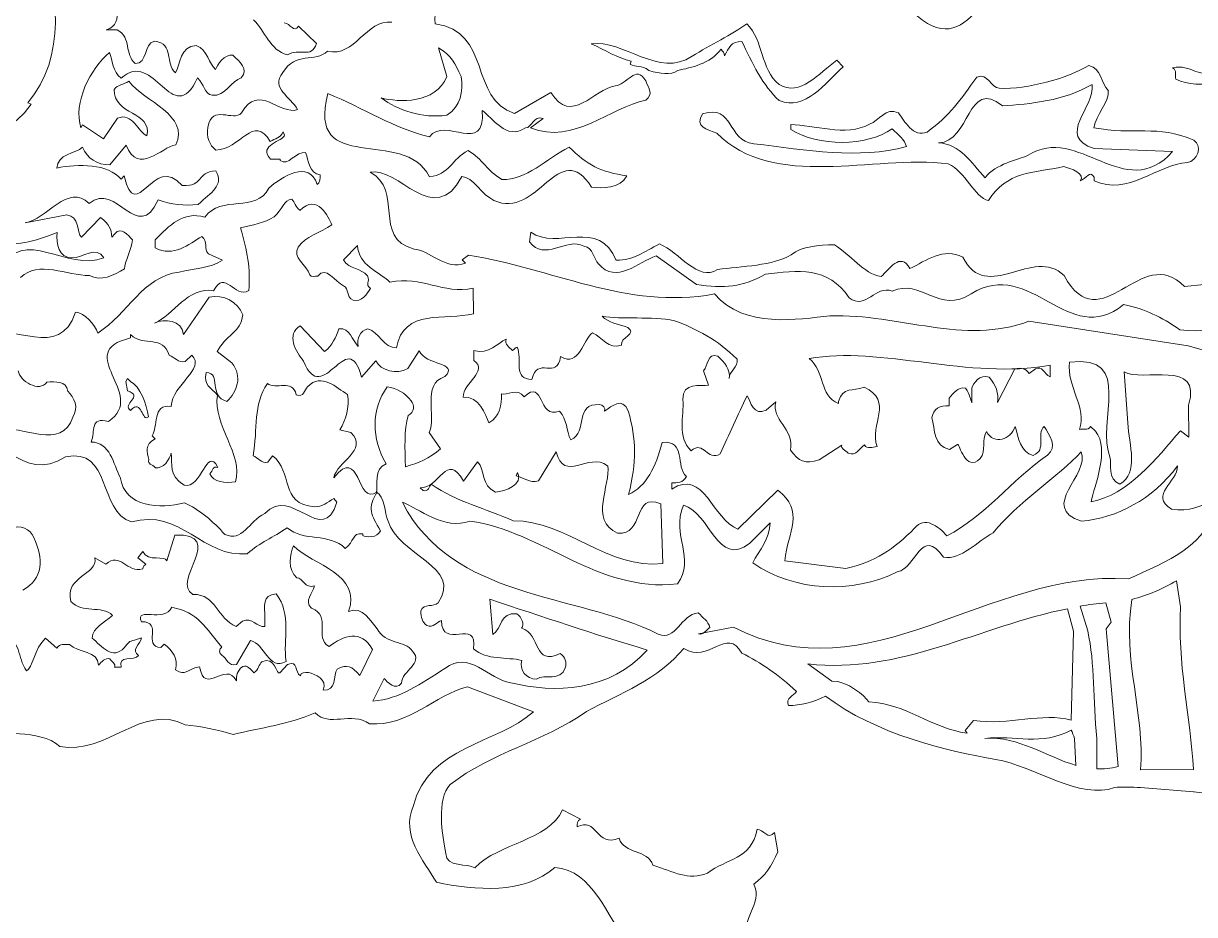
# Paper-space layout 'HHE_200_PG2' of a CAD drawing. Extents: x 0.2 to 8.2, y 0.2 to 10.8.
# Drawn here: x 5.625 to 5.6959, y 10.3853 to 10.4394 of the extents above; entities that cross this region are included whole.
import ezdxf

# ---------------------------------------------------------------- set-up
doc = ezdxf.new("R2010")
doc.units = 0
doc.header["$MEASUREMENT"] = 0
doc.layers.get('0').update_dxf_attribs({"lineweight": 30})
doc.layers.add('FORM_HHE-200', color=7, linetype='Continuous', lineweight=30)

# ---------------------------------------------------------------- blocks, each defined once
blk = doc.blocks.new('seal')
at = {"linetype": 'Continuous', "lineweight": 5}
for p, q in [((-0.30344, -0.24544), (-0.30962, -0.23932)), ((-0.37261, -0.24035), (-0.37646, -0.24035)), ((-0.25824, -0.25717), (-0.261, -0.24712)), ((-0.19454, -0.25321), (-0.19411, -0.25212)), ((-0.12271, -0.25212), (-0.12049, -0.25446)), ((-0.22206, -0.26286), (-0.23481, -0.27008)), ((-0.4038, -0.26547), (-0.40266, -0.26605)), ((-0.37266, -0.27105), (-0.3776, -0.27821)), ((-0.22482, -0.27186), (-0.22927, -0.27512)), ((-0.38487, -0.27328), (-0.38541, -0.27436)), ((-0.3776, -0.27821), (-0.38487, -0.27328)), ((-0.31515, -0.2761), (-0.31467, -0.27718)), ((-0.13878, -0.2761), (-0.13878, -0.27447)), ((-0.37543, -0.28722), (-0.36979, -0.28044)), ((-0.03347, -0.28332), (-0.00618, -0.28451)), ((-0.31966, -0.28554), (-0.31629, -0.28554)), ((-0.31629, -0.28554), (-0.31629, -0.28603)), ((-0.37044, -0.29107), (-0.37152, -0.29226)), ((-0.03347, -0.29454), (-0.03347, -0.29329)), ((-0.39046, -0.30453), (-0.40494, -0.30724)), ((-0.37874, -0.30555), (-0.38547, -0.31235)), ((-0.3738, -0.31115), (-0.37489, -0.31235)), ((-0.22975, -0.31467), (-0.22927, -0.31136)), ((-0.3598, -0.31337), (-0.3598, -0.31619)), ((-0.29448, -0.3207), (-0.28949, -0.3157)), ((-0.34136, -0.31831), (-0.33642, -0.32053)), ((-0.25097, -0.31928), (-0.2532, -0.32091)), ((-0.2532, -0.32091), (-0.25211, -0.322)), ((-0.17188, -0.32981), (-0.18581, -0.31977)), ((-0.3412, -0.33339), (-0.35015, -0.34625)), ((-0.2494, -0.33068), (-0.2494, -0.33968)), ((-0.30116, -0.35243), (-0.30957, -0.34354)), ((-0.00114, -0.35205), (-0.05642, -0.34321)), ((-0.36854, -0.34739), (-0.36854, -0.34625)), ((-0.3496, -0.35569), (-0.34733, -0.35346)), ((-0.33344, -0.35618), (-0.33848, -0.35232)), ((-0.27224, -0.35851), (-0.26828, -0.35243)), ((-0.24929, -0.3558), (-0.24929, -0.35243)), ((-0.28835, -0.36139), (-0.28336, -0.3558)), ((-0.37033, -0.36258), (-0.36973, -0.36149)), ((-0.36973, -0.36149), (-0.36865, -0.36258)), ((-0.16959, -0.35987), (-0.16785, -0.3648)), ((-0.06135, -0.35976), (-0.06754, -0.37142)), ((-0.0542, -0.35976), (-0.05642, -0.36139)), ((-0.04915, -0.35851), (-0.04915, -0.36258)), ((-0.02229, -0.37869), (-0.02343, -0.3609)), ((-0.36973, -0.36583), (-0.37033, -0.36258)), ((-0.08425, -0.36974), (-0.08425, -0.37251)), ((-0.07639, -0.36632), (-0.07639, -0.37142)), ((-0.14784, -0.37365), (-0.14447, -0.37077)), ((-0.12277, -0.37077), (-0.12277, -0.37142)), ((-0.00109, -0.37262), (-0.00109, -0.38379)), ((-0.36127, -0.38141), (-0.36018, -0.38249)), ((-0.29215, -0.3807), (-0.296, -0.37967)), ((-0.26497, -0.38081), (-0.26106, -0.3865)), ((-0.03347, -0.38151), (-0.03516, -0.37989)), ((-0.00109, -0.38379), (-0.00396, -0.38151)), ((-0.1295, -0.39095), (-0.12163, -0.38591)), ((-0.08425, -0.38759), (-0.08143, -0.38591)), ((-0.32112, -0.39085), (-0.31944, -0.38862)), ((-0.22704, -0.39774), (-0.22092, -0.3877)), ((-0.2532, -0.39774), (-0.24821, -0.39106)), ((-0.23432, -0.39486), (-0.23481, -0.39605)), ((-0.26714, -0.40099), (-0.26822, -0.39996)), ((-0.18077, -0.40088), (-0.18077, -0.39877)), ((-0.14393, -0.40148), (-0.15788, -0.41493)), ((-0.29823, -0.40359), (-0.29714, -0.40479)), ((-0.18461, -0.40604), (-0.18407, -0.42671)), ((-0.15392, -0.41998), (-0.1467, -0.41282)), ((-0.35357, -0.41596), (-0.35633, -0.42497)), ((-0.28824, -0.41586), (-0.28824, -0.41645)), ((-0.36469, -0.42166), (-0.36637, -0.42378)), ((-0.37755, -0.426), (-0.38134, -0.42378)), ((-0.36637, -0.42378), (-0.3636, -0.426)), ((-0.12049, -0.42882), (-0.14166, -0.426)), ((-0.00564, -0.43365), (-0.00422, -0.44266)), ((-0.24327, -0.45112), (-0.24424, -0.43886)), ((-0.04145, -0.45096), (-0.0435, -0.44315)), ((-0.03656, -0.4509), (-0.03911, -0.44228)), ((-0.03016, -0.44119), (-0.02842, -0.44797)), ((-0.33018, -0.44602), (-0.33235, -0.44786)), ((-0.32237, -0.44499), (-0.32237, -0.44786)), ((-0.39474, -0.45503), (-0.39865, -0.45161)), ((-0.15956, -0.449), (-0.17182, -0.45123)), ((-0.04242, -0.48188), (-0.04145, -0.45096)), ((-0.02842, -0.44797), (-0.03016, -0.4502)), ((-0.03016, -0.4502), (-0.0262, -0.4981)), ((-0.35742, -0.45383), (-0.35856, -0.45503)), ((-0.33235, -0.4611), (-0.32741, -0.4528)), ((-0.2851, -0.45606), (-0.28954, -0.46506)), ((-0.37245, -0.46175), (-0.37472, -0.46175)), ((-0.31456, -0.4611), (-0.31732, -0.46398)), ((-0.13389, -0.46186), (-0.12549, -0.46788)), ((-0.28504, -0.47402), (-0.28109, -0.4662)), ((-0.22927, -0.47803), (-0.25217, -0.46919)), ((-0.07927, -0.48525), (-0.07639, -0.48188)), ((-0.07861, -0.48622), (-0.07927, -0.48525)), ((-0.04139, -0.48828), (-0.0409, -0.49762)), ((-0.03363, -0.49886), (-0.03363, -0.48828)), ((0, -0.49924), (-0.01845, -0.49924)), ((-0.0001, -0.507), (-0.01854, -0.50537)), ((-0.21929, -0.5121), (-0.2131, -0.51541)), ((-0.14572, -0.52035), (-0.14459, -0.52708))]:
    blk.add_line(p, q, dxfattribs=at)
for points in [[(-0.3999, -0.20926), (-0.39263, -0.22586), (-0.3904, -0.24989), (-0.4038, -0.26547)], [(-0.26215, -0.23883), (-0.26384, -0.23058), (-0.25103, -0.21712), (-0.26438, -0.2105)], [(-0.05403, -0.21582), (-0.07025, -0.22082), (-0.07634, -0.25532), (-0.09646, -0.2353)], [(-0.37646, -0.24035), (-0.36865, -0.23812), (-0.37695, -0.22808), (-0.36642, -0.2303)], [(-0.32525, -0.23704), (-0.32134, -0.24094), (-0.31966, -0.24767), (-0.31353, -0.24935)], [(-0.30962, -0.23932), (-0.3113, -0.24208), (-0.31239, -0.23824), (-0.31461, -0.23824)], [(-0.27722, -0.23812), (-0.28618, -0.23704), (-0.29009, -0.25039), (-0.29958, -0.24815)], [(-0.23481, -0.27008), (-0.25043, -0.26514), (-0.24261, -0.24121), (-0.26215, -0.23883)], [(-0.17291, -0.25049), (-0.16671, -0.24664), (-0.15896, -0.24322), (-0.15392, -0.23932)], [(-0.15392, -0.23932), (-0.14784, -0.24544), (-0.14946, -0.25483), (-0.14274, -0.26053)], [(-0.36642, -0.25207), (-0.37033, -0.24875), (-0.36756, -0.24305), (-0.37261, -0.24035)], [(-0.38541, -0.27436), (-0.38818, -0.26547), (-0.38205, -0.2538), (-0.37538, -0.24815)], [(-0.37538, -0.24815), (-0.37429, -0.25087), (-0.37429, -0.25483), (-0.37141, -0.25717)], [(-0.37141, -0.25717), (-0.3598, -0.24653), (-0.35362, -0.2755), (-0.34478, -0.25717)], [(-0.35975, -0.24431), (-0.36366, -0.24528), (-0.36197, -0.25207), (-0.36642, -0.25207)], [(-0.35248, -0.25532), (-0.35639, -0.25207), (-0.35248, -0.24528), (-0.35975, -0.24431)], [(-0.34521, -0.24593), (-0.3508, -0.24593), (-0.3508, -0.25261), (-0.35248, -0.25532)], [(-0.33854, -0.25429), (-0.34076, -0.25261), (-0.3413, -0.24712), (-0.34521, -0.24593)], [(-0.29958, -0.24815), (-0.30403, -0.25212), (-0.31071, -0.24815), (-0.31515, -0.25543)], [(-0.31353, -0.24935), (-0.30962, -0.24664), (-0.30512, -0.25099), (-0.30344, -0.24544)], [(-0.261, -0.24712), (-0.2565, -0.24989), (-0.25542, -0.25261), (-0.2532, -0.25717)], [(-0.20806, -0.24604), (-0.19688, -0.24442), (-0.18461, -0.2583), (-0.17291, -0.25049)], [(-0.19411, -0.25212), (-0.19906, -0.25099), (-0.20302, -0.24826), (-0.20806, -0.24604)], [(-0.16286, -0.24815), (-0.16671, -0.25321), (-0.17345, -0.25446), (-0.17789, -0.25543)], [(-0.16172, -0.25039), (-0.16172, -0.24935), (-0.16232, -0.24886), (-0.16286, -0.24815)], [(-0.15565, -0.24544), (-0.15956, -0.24544), (-0.1601, -0.24767), (-0.16172, -0.25039)], [(-0.14274, -0.26605), (-0.14838, -0.26112), (-0.15222, -0.25261), (-0.15565, -0.24544)], [(-0.33251, -0.24935), (-0.33528, -0.24875), (-0.338, -0.25261), (-0.33854, -0.25429)], [(-0.32964, -0.25717), (-0.32687, -0.25429), (-0.33024, -0.25158), (-0.33251, -0.24935)], [(-0.14274, -0.26053), (-0.13552, -0.26487), (-0.12885, -0.25668), (-0.12271, -0.25212)], [(-0.31515, -0.25543), (-0.31966, -0.26101), (-0.31239, -0.26383), (-0.31016, -0.26835)], [(-0.18913, -0.25901), (-0.19243, -0.25287), (-0.19585, -0.26064), (-0.19975, -0.26064)], [(-0.18799, -0.25543), (-0.19075, -0.25321), (-0.19238, -0.25446), (-0.19454, -0.25321)], [(-0.17789, -0.25543), (-0.18065, -0.25717), (-0.18403, -0.25657), (-0.18799, -0.25543)], [(-0.12049, -0.25446), (-0.12663, -0.25993), (-0.13389, -0.26997), (-0.14274, -0.26605)], [(-0.06629, -0.26221), (-0.05631, -0.26264), (-0.04285, -0.2589), (-0.0351, -0.25446)], [(-0.0351, -0.25446), (-0.03065, -0.25543), (-0.0312, -0.26053), (-0.02836, -0.26324)], [(-0.00607, -0.25543), (0.0006, -0.2538), (0.00289, -0.25993), (0.00907, -0.25608)], [(-0.00493, -0.25939), (-0.00542, -0.2583), (-0.00439, -0.25608), (-0.00607, -0.25543)], [(0.02404, -0.25446), (0.01622, -0.26053), (0.00343, -0.26324), (-0.00493, -0.25939)], [(-0.3687, -0.25819), (-0.37044, -0.25939), (-0.37266, -0.25939), (-0.37375, -0.26101)], [(-0.35253, -0.28044), (-0.34754, -0.26997), (-0.36317, -0.26547), (-0.3687, -0.25819)], [(-0.34478, -0.25717), (-0.3425, -0.25939), (-0.3425, -0.26264), (-0.33973, -0.26324)], [(-0.33973, -0.26324), (-0.33528, -0.26374), (-0.33306, -0.25819), (-0.32964, -0.25717)], [(-0.31016, -0.26835), (-0.31629, -0.27057), (-0.32356, -0.25879), (-0.32964, -0.26943)], [(-0.28109, -0.26443), (-0.27495, -0.26605), (-0.26215, -0.26671), (-0.25824, -0.25717)], [(-0.2532, -0.25717), (-0.25265, -0.26264), (-0.2532, -0.26715), (-0.25824, -0.27057)], [(-0.18913, -0.26574), (-0.18635, -0.26351), (-0.18804, -0.26172), (-0.18913, -0.25901)], [(-0.09142, -0.27729), (-0.0836, -0.27165), (-0.0797, -0.26605), (-0.0741, -0.2583)], [(-0.08756, -0.28104), (-0.07639, -0.28104), (-0.07753, -0.2583), (-0.06527, -0.26835)], [(-0.0741, -0.2583), (-0.07025, -0.25668), (-0.06911, -0.26221), (-0.06629, -0.26221)], [(-0.37375, -0.26101), (-0.37424, -0.26997), (-0.3604, -0.26878), (-0.36257, -0.27718)], [(-0.26438, -0.29194), (-0.27332, -0.2741), (-0.30729, -0.29194), (-0.29953, -0.26286)], [(-0.29953, -0.26286), (-0.28721, -0.26796), (-0.27663, -0.27512), (-0.26438, -0.278)], [(-0.25824, -0.27057), (-0.26714, -0.27165), (-0.27495, -0.26894), (-0.28109, -0.26443)], [(-0.19975, -0.26064), (-0.20703, -0.26172), (-0.21528, -0.27458), (-0.22206, -0.26286)], [(-0.06527, -0.26835), (-0.05582, -0.26769), (-0.0435, -0.26671), (-0.03402, -0.26101)], [(-0.03402, -0.26112), (-0.03293, -0.26894), (-0.04688, -0.27892), (-0.03347, -0.28332)], [(-0.02842, -0.26324), (-0.02788, -0.26715), (-0.03293, -0.27165), (-0.03347, -0.2761)], [(-0.40266, -0.26605), (-0.41498, -0.28332), (-0.43391, -0.27436), (-0.45068, -0.2761)], [(-0.32964, -0.26943), (-0.33251, -0.27268), (-0.33973, -0.26605), (-0.34136, -0.27436)], [(-0.22927, -0.27512), (-0.21424, -0.28131), (-0.20139, -0.26796), (-0.18913, -0.26574)], [(-0.16943, -0.27057), (-0.15836, -0.26715), (-0.16113, -0.27994), (-0.15163, -0.28104)], [(-0.11143, -0.27447), (-0.10813, -0.27339), (-0.10585, -0.26835), (-0.10139, -0.27057)], [(-0.36257, -0.27718), (-0.36539, -0.27599), (-0.36762, -0.26878), (-0.37266, -0.27105)], [(-0.33859, -0.28228), (-0.33024, -0.28228), (-0.32525, -0.26943), (-0.31966, -0.2794)], [(-0.26438, -0.278), (-0.25884, -0.27068), (-0.24489, -0.28515), (-0.24597, -0.26904)], [(-0.24597, -0.26904), (-0.24261, -0.27126), (-0.23763, -0.27968), (-0.231, -0.27512)], [(-0.231, -0.27512), (-0.22872, -0.27512), (-0.22813, -0.27068), (-0.22482, -0.27186)], [(-0.16449, -0.27729), (-0.16781, -0.2761), (-0.17231, -0.27501), (-0.16943, -0.27057)], [(-0.10139, -0.27057), (-0.09922, -0.27328), (-0.09646, -0.2794), (-0.09142, -0.27729)], [(-0.34136, -0.27436), (-0.34196, -0.27772), (-0.34082, -0.28044), (-0.33859, -0.28228)], [(-0.31966, -0.2794), (-0.31792, -0.27832), (-0.31629, -0.27832), (-0.31515, -0.2761)], [(-0.13878, -0.27447), (-0.1309, -0.27447), (-0.11979, -0.27892), (-0.11143, -0.27447)], [(-0.10361, -0.2761), (-0.11257, -0.28228), (-0.12928, -0.28228), (-0.13878, -0.2761)], [(-0.09868, -0.28228), (-0.09917, -0.27994), (-0.10139, -0.27832), (-0.10361, -0.2761)], [(-0.00618, -0.28451), (-0.02289, -0.30285), (-0.03906, -0.27447), (-0.05636, -0.28554)], [(-0.03347, -0.2761), (-0.02013, -0.27881), (-0.01117, -0.27501), (0.00115, -0.2806)], [(-0.36979, -0.28044), (-0.36539, -0.29107), (-0.35753, -0.28104), (-0.35253, -0.28044)], [(-0.31467, -0.27718), (-0.31515, -0.2794), (-0.32411, -0.28044), (-0.31966, -0.28554)], [(-0.24207, -0.30024), (-0.22704, -0.30751), (-0.21929, -0.278), (-0.20811, -0.29579)], [(-0.0842, -0.28836), (-0.11041, -0.28505), (-0.14491, -0.29736), (-0.16449, -0.27729)], [(0.00115, -0.2806), (0.00446, -0.28283), (0.00223, -0.28776), (-0.00109, -0.28836)], [(-0.39382, -0.28825), (-0.39382, -0.28332), (-0.38715, -0.28332), (-0.38492, -0.28104)], [(-0.38492, -0.28104), (-0.38324, -0.28494), (-0.37988, -0.28722), (-0.37543, -0.28722)], [(-0.35031, -0.29454), (-0.3604, -0.28267), (-0.36648, -0.30892), (-0.37044, -0.29107)], [(-0.31629, -0.28603), (-0.31353, -0.28825), (-0.31076, -0.28267), (-0.3074, -0.28332)], [(-0.3074, -0.28332), (-0.30631, -0.28603), (-0.30631, -0.29047), (-0.3024, -0.29107)], [(-0.25097, -0.28293), (-0.2565, -0.28575), (-0.2577, -0.29135), (-0.26438, -0.29194)], [(-0.23925, -0.29297), (-0.24424, -0.29026), (-0.24597, -0.28575), (-0.25097, -0.28293)], [(-0.21586, -0.2819), (-0.22368, -0.28575), (-0.231, -0.29357), (-0.23925, -0.29297)], [(-0.19585, -0.29194), (-0.20481, -0.29069), (-0.20979, -0.28799), (-0.21586, -0.2819)], [(-0.15163, -0.28104), (-0.13324, -0.28332), (-0.11539, -0.28674), (-0.09868, -0.28228)], [(-0.07139, -0.29329), (-0.07639, -0.28776), (-0.07981, -0.28168), (-0.08756, -0.28104)], [(-0.37152, -0.29226), (-0.37597, -0.28674), (-0.38661, -0.28674), (-0.39382, -0.28825)], [(-0.30344, -0.29439), (-0.3062, -0.28554), (-0.31575, -0.29167), (-0.32025, -0.29557)], [(-0.28504, -0.29026), (-0.27554, -0.28799), (-0.2627, -0.31028), (-0.2532, -0.29194)], [(-0.07025, -0.30122), (-0.07524, -0.30003), (-0.07802, -0.29107), (-0.0842, -0.28836)], [(-0.05636, -0.28554), (-0.06021, -0.28722), (-0.06754, -0.28836), (-0.07139, -0.29329)], [(-0.00109, -0.28836), (-0.01166, -0.28896), (-0.0217, -0.30003), (-0.03347, -0.29454)], [(-0.3827, -0.30062), (-0.37321, -0.29269), (-0.36594, -0.31511), (-0.35872, -0.29949)], [(-0.33859, -0.28944), (-0.34586, -0.28999), (-0.3425, -0.29493), (-0.35031, -0.29454)], [(-0.34478, -0.30111), (-0.34027, -0.29676), (-0.33582, -0.29493), (-0.33859, -0.28944)], [(-0.3024, -0.29107), (-0.3024, -0.29215), (-0.3024, -0.29389), (-0.30344, -0.29439)], [(-0.26991, -0.31706), (-0.28445, -0.3131), (-0.27332, -0.29639), (-0.28504, -0.29026)], [(-0.2532, -0.29194), (-0.24935, -0.29194), (-0.24603, -0.29861), (-0.24207, -0.30024)], [(-0.20811, -0.29579), (-0.20481, -0.29639), (-0.19807, -0.29639), (-0.19585, -0.29194)], [(-0.04404, -0.28955), (-0.05457, -0.29167), (-0.06407, -0.29107), (-0.07025, -0.30122)], [(-0.03841, -0.29454), (-0.03618, -0.29226), (-0.04177, -0.28999), (-0.04404, -0.28955)], [(-0.03347, -0.29329), (-0.0351, -0.29058), (-0.03618, -0.29389), (-0.03841, -0.29454)], [(-0.40494, -0.30724), (-0.39773, -0.30615), (-0.38991, -0.29329), (-0.3827, -0.30062)], [(-0.32025, -0.29557), (-0.32465, -0.30442), (-0.33696, -0.29764), (-0.3425, -0.30555)], [(-0.35872, -0.29949), (-0.35422, -0.30111), (-0.34977, -0.30171), (-0.34478, -0.30111)], [(-0.31841, -0.30555), (-0.31564, -0.30333), (-0.31505, -0.29949), (-0.31228, -0.29949)], [(-0.31228, -0.29949), (-0.31119, -0.30051), (-0.31119, -0.30219), (-0.30951, -0.30333)], [(-0.30957, -0.30344), (-0.30338, -0.29736), (-0.29953, -0.30572), (-0.29839, -0.30843)], [(-0.38547, -0.31235), (-0.38715, -0.31065), (-0.38601, -0.30501), (-0.39046, -0.30453)], [(-0.3425, -0.30555), (-0.35031, -0.30333), (-0.35476, -0.30843), (-0.3598, -0.31337)], [(-0.37765, -0.3195), (-0.39046, -0.3246), (-0.40554, -0.30778), (-0.4139, -0.32341)], [(-0.37489, -0.31235), (-0.37489, -0.30951), (-0.37597, -0.30778), (-0.37874, -0.30555)], [(-0.36767, -0.31337), (-0.36935, -0.31175), (-0.37158, -0.30843), (-0.3738, -0.31115)], [(-0.33013, -0.30936), (-0.32622, -0.30828), (-0.32172, -0.30778), (-0.31841, -0.30555)], [(-0.29839, -0.30843), (-0.3023, -0.31125), (-0.30783, -0.31235), (-0.31011, -0.31619)], [(-0.22927, -0.31136), (-0.22038, -0.31793), (-0.20535, -0.30632), (-0.19975, -0.3214)], [(-0.4178, -0.31446), (-0.40771, -0.31505), (-0.40218, -0.31397), (-0.39382, -0.31065)], [(-0.39382, -0.31065), (-0.39436, -0.31446), (-0.39328, -0.3195), (-0.38878, -0.3195)], [(-0.3598, -0.31619), (-0.35367, -0.3195), (-0.34809, -0.31505), (-0.34358, -0.31224)], [(-0.34358, -0.31224), (-0.34136, -0.31397), (-0.34304, -0.31668), (-0.34136, -0.31831)], [(-0.32736, -0.33117), (-0.32676, -0.32341), (-0.32785, -0.31728), (-0.33013, -0.30936)], [(-0.21088, -0.3163), (-0.21696, -0.31299), (-0.22477, -0.32189), (-0.22975, -0.31467)], [(-0.38878, -0.3195), (-0.38492, -0.3195), (-0.38042, -0.31505), (-0.37765, -0.3195)], [(-0.37049, -0.32341), (-0.37049, -0.32113), (-0.36821, -0.31668), (-0.36767, -0.31337)], [(-0.31011, -0.31619), (-0.31233, -0.31966), (-0.30729, -0.32238), (-0.30615, -0.32574)], [(-0.28949, -0.3157), (-0.28949, -0.32238), (-0.28174, -0.32514), (-0.27836, -0.32845)], [(-0.25211, -0.322), (-0.25884, -0.32482), (-0.26492, -0.31706), (-0.26991, -0.31706)], [(-0.20589, -0.32249), (-0.20757, -0.3208), (-0.20757, -0.31695), (-0.21088, -0.3163)], [(-0.1997, -0.32129), (-0.19352, -0.32129), (-0.19015, -0.31842), (-0.18461, -0.3157)], [(-0.18461, -0.3157), (-0.17789, -0.31842), (-0.17122, -0.32905), (-0.16454, -0.32471)], [(-0.13893, -0.31966), (-0.13503, -0.31679), (-0.1295, -0.3163), (-0.12385, -0.3163)], [(-0.12385, -0.3163), (-0.11832, -0.31966), (-0.11382, -0.32634), (-0.10768, -0.32742)], [(-0.07931, -0.3208), (-0.0709, -0.33746), (-0.05474, -0.31679), (-0.04415, -0.32742)], [(-0.04415, -0.32742), (-0.03129, -0.35086), (-0.01736, -0.3157), (-0.00232, -0.33144)], [(-0.40663, -0.32623), (-0.40055, -0.32015), (-0.39051, -0.32563), (-0.3827, -0.32563)], [(-0.33642, -0.32053), (-0.34087, -0.32341), (-0.3464, -0.32341), (-0.3515, -0.3246)], [(-0.28613, -0.32623), (-0.28835, -0.32352), (-0.29226, -0.324), (-0.29448, -0.3207)], [(-0.16563, -0.33317), (-0.19634, -0.33871), (-0.22254, -0.32362), (-0.25097, -0.31928)], [(-0.18581, -0.31977), (-0.19189, -0.32189), (-0.19975, -0.32981), (-0.20589, -0.32249)], [(-0.16454, -0.32471), (-0.1562, -0.32352), (-0.14502, -0.32352), (-0.13893, -0.31966)], [(-0.10768, -0.32742), (-0.10492, -0.32514), (-0.10102, -0.31858), (-0.09766, -0.32471)], [(-0.09766, -0.32471), (-0.09211, -0.32189), (-0.08593, -0.31739), (-0.07931, -0.3208)], [(-0.02349, -0.33757), (-0.04302, -0.35308), (-0.05528, -0.3208), (-0.07643, -0.33355)], [(-0.3827, -0.32563), (-0.37879, -0.32786), (-0.37435, -0.32563), (-0.37049, -0.32341)], [(-0.3515, -0.3246), (-0.36431, -0.32612), (-0.36935, -0.33898), (-0.37993, -0.34565)], [(-0.33962, -0.33117), (-0.33572, -0.32341), (-0.33235, -0.33404), (-0.32736, -0.33117)], [(-0.30338, -0.32623), (-0.30061, -0.32238), (-0.2973, -0.32845), (-0.29448, -0.32965)], [(-0.11886, -0.33475), (-0.12609, -0.32352), (-0.13671, -0.32525), (-0.14789, -0.32634)], [(-0.36018, -0.34229), (-0.35357, -0.33958), (-0.34857, -0.32954), (-0.33962, -0.33117)], [(-0.30615, -0.32574), (-0.3056, -0.32683), (-0.30452, -0.32623), (-0.30338, -0.32623)], [(-0.2851, -0.33068), (-0.28721, -0.32905), (-0.2851, -0.32845), (-0.28613, -0.32623)], [(-0.27836, -0.32845), (-0.2672, -0.32623), (-0.25997, -0.33296), (-0.2494, -0.33068)], [(-0.14789, -0.32634), (-0.1557, -0.33084), (-0.16238, -0.33144), (-0.17188, -0.32981)], [(-0.07643, -0.33355), (-0.08761, -0.34082), (-0.09379, -0.32796), (-0.10384, -0.33252)], [(-0.00232, -0.33144), (0.00987, -0.32965), (0.02225, -0.33193), (0.03386, -0.32574)], [(-0.32953, -0.33958), (-0.33116, -0.33513), (-0.33615, -0.33225), (-0.3412, -0.33339)], [(-0.29448, -0.32965), (-0.29226, -0.33068), (-0.29389, -0.33355), (-0.29111, -0.33464)], [(-0.29111, -0.33464), (-0.28835, -0.33567), (-0.28618, -0.33236), (-0.2851, -0.33068)], [(-0.12554, -0.34099), (-0.13666, -0.34207), (-0.15516, -0.34543), (-0.16563, -0.33317)], [(-0.10384, -0.33252), (-0.10996, -0.33019), (-0.11274, -0.3392), (-0.11886, -0.33475)], [(0.03386, -0.33355), (0.02339, -0.34082), (0.01112, -0.34864), (-0.00402, -0.34641)], [(-0.2494, -0.33968), (-0.25889, -0.34191), (-0.27386, -0.33746), (-0.27614, -0.35135)], [(-0.00402, -0.34641), (-0.01063, -0.34191), (-0.01572, -0.3392), (-0.02349, -0.33757)], [(-0.38769, -0.33838), (-0.39322, -0.35525), (-0.40945, -0.3418), (-0.42003, -0.34565)], [(-0.37993, -0.34565), (-0.38096, -0.34283), (-0.38444, -0.33838), (-0.38769, -0.33838)], [(-0.35015, -0.34625), (-0.35069, -0.3412), (-0.35682, -0.34061), (-0.36018, -0.34229)], [(-0.33848, -0.35232), (-0.33572, -0.34674), (-0.33013, -0.34565), (-0.32953, -0.33958)], [(-0.2047, -0.34071), (-0.19802, -0.34191), (-0.18739, -0.34071), (-0.17957, -0.3424)], [(-0.19579, -0.34462), (-0.1991, -0.34354), (-0.20247, -0.34294), (-0.2047, -0.34071)], [(-0.05642, -0.34321), (-0.07931, -0.35156), (-0.10102, -0.34034), (-0.12554, -0.34099)], [(-0.30957, -0.34354), (-0.31456, -0.34641), (-0.31125, -0.35243), (-0.30848, -0.3558)], [(-0.30848, -0.3558), (-0.30175, -0.37262), (-0.29334, -0.34294), (-0.28835, -0.36139)], [(-0.29616, -0.34462), (-0.2973, -0.3475), (-0.29839, -0.35032), (-0.30116, -0.35243)], [(-0.28949, -0.35075), (-0.29166, -0.34864), (-0.29226, -0.34419), (-0.29616, -0.34462)], [(-0.28613, -0.34462), (-0.28889, -0.34527), (-0.29003, -0.34804), (-0.28949, -0.35075)], [(-0.27614, -0.35135), (-0.2806, -0.35135), (-0.28217, -0.34581), (-0.28613, -0.34462)], [(-0.19802, -0.35075), (-0.19856, -0.34804), (-0.19238, -0.3469), (-0.19579, -0.34462)], [(-0.17957, -0.3424), (-0.17188, -0.34527), (-0.1646, -0.34912), (-0.15793, -0.3558)], [(-0.37635, -0.37636), (-0.36241, -0.36692), (-0.38921, -0.35232), (-0.36854, -0.34739)], [(-0.36854, -0.34625), (-0.36355, -0.35075), (-0.35736, -0.34625), (-0.35514, -0.35346)], [(-0.24929, -0.35243), (-0.2442, -0.35406), (-0.24088, -0.34972), (-0.23811, -0.34853)], [(-0.23811, -0.34853), (-0.23866, -0.35032), (-0.23697, -0.35135), (-0.23589, -0.35243)], [(-0.21924, -0.35466), (-0.2125, -0.35851), (-0.21136, -0.34864), (-0.20806, -0.34641)], [(-0.20806, -0.34641), (-0.2047, -0.34804), (-0.20247, -0.35243), (-0.19802, -0.35075)], [(0.06522, -0.34826), (0.04232, -0.34771), (0.02057, -0.35938), (-0.00114, -0.35205)], [(-0.35514, -0.35346), (-0.35351, -0.35406), (-0.35183, -0.35629), (-0.3496, -0.35569)], [(-0.34733, -0.35346), (-0.34239, -0.3584), (-0.35405, -0.3635), (-0.3546, -0.37126)], [(-0.26828, -0.35243), (-0.26611, -0.35753), (-0.25439, -0.35639), (-0.25943, -0.36139)], [(-0.23421, -0.35135), (-0.23247, -0.35525), (-0.23589, -0.36258), (-0.22917, -0.36258)], [(-0.23589, -0.35243), (-0.23535, -0.35195), (-0.23475, -0.35135), (-0.23421, -0.35135)], [(-0.16454, -0.35477), (-0.1684, -0.35357), (-0.16785, -0.35808), (-0.16959, -0.35987)], [(-0.13281, -0.3558), (-0.10828, -0.35135), (-0.07697, -0.36361), (-0.04915, -0.35851)], [(-0.33517, -0.36963), (-0.33175, -0.36621), (-0.32953, -0.36128), (-0.33344, -0.35618)], [(-0.28336, -0.3558), (-0.28174, -0.35916), (-0.27614, -0.36079), (-0.27224, -0.35851)], [(-0.25314, -0.36855), (-0.25314, -0.36361), (-0.2442, -0.35976), (-0.24929, -0.3558)], [(-0.22917, -0.36258), (-0.22753, -0.35417), (-0.22032, -0.36301), (-0.21924, -0.35466)], [(-0.16064, -0.36258), (-0.1601, -0.35916), (-0.16232, -0.35705), (-0.16454, -0.35477)], [(-0.15788, -0.3558), (-0.15734, -0.35867), (-0.16064, -0.35987), (-0.16064, -0.36258)], [(-0.12277, -0.37142), (-0.1295, -0.36855), (-0.12722, -0.36035), (-0.13281, -0.3558)], [(-0.03906, -0.38092), (-0.03624, -0.37365), (-0.0435, -0.36583), (-0.04242, -0.35753)], [(-0.04242, -0.35753), (-0.01953, -0.35477), (-0.03347, -0.3781), (-0.02842, -0.39095)], [(-0.02343, -0.3609), (-0.01731, -0.3648), (0.00391, -0.35639), (-0.00109, -0.37262)], [(-0.40766, -0.35867), (-0.40711, -0.36209), (-0.40044, -0.36643), (-0.39767, -0.36258)], [(-0.39767, -0.36258), (-0.39485, -0.36258), (-0.39095, -0.36209), (-0.3904, -0.36583)], [(-0.33848, -0.36741), (-0.34065, -0.3647), (-0.34342, -0.3641), (-0.34234, -0.3596)], [(-0.34234, -0.3596), (-0.33685, -0.3596), (-0.34185, -0.36795), (-0.33517, -0.36963)], [(-0.31114, -0.36741), (-0.31222, -0.36187), (-0.31835, -0.36573), (-0.32112, -0.3635)], [(-0.29324, -0.36741), (-0.29714, -0.36518), (-0.30219, -0.3596), (-0.30718, -0.3647)], [(-0.25943, -0.36139), (-0.26774, -0.36421), (-0.2622, -0.37484), (-0.26497, -0.38081)], [(-0.21967, -0.37365), (-0.22747, -0.37647), (-0.22471, -0.36198), (-0.23193, -0.36855)], [(-0.07031, -0.36258), (-0.07361, -0.36139), (-0.07584, -0.3647), (-0.07639, -0.36632)], [(-0.05642, -0.36139), (-0.05745, -0.35976), (-0.05918, -0.35916), (-0.06135, -0.35976)], [(-0.04915, -0.36258), (-0.05138, -0.36139), (-0.05192, -0.35851), (-0.0542, -0.35976)], [(-0.3904, -0.36583), (-0.38823, -0.36806), (-0.38655, -0.37142), (-0.38878, -0.37484)], [(-0.36865, -0.37262), (-0.37201, -0.37039), (-0.36366, -0.36762), (-0.36973, -0.36583)], [(-0.36865, -0.36258), (-0.36534, -0.36421), (-0.36311, -0.37039), (-0.36252, -0.37484)], [(-0.32112, -0.3635), (-0.32617, -0.37066), (-0.32449, -0.37918), (-0.32617, -0.38862)], [(-0.30718, -0.3647), (-0.30832, -0.36573), (-0.30832, -0.36855), (-0.31114, -0.36741)], [(-0.27946, -0.3648), (-0.2851, -0.37262), (-0.2851, -0.38303), (-0.28, -0.39155)], [(-0.27115, -0.36974), (-0.27338, -0.36703), (-0.27614, -0.36529), (-0.27946, -0.3648)], [(-0.23193, -0.36855), (-0.23421, -0.36529), (-0.23811, -0.36806), (-0.23974, -0.36752)], [(-0.16785, -0.3648), (-0.17068, -0.36529), (-0.17681, -0.36361), (-0.17681, -0.36974)], [(-0.11382, -0.36583), (-0.11778, -0.36752), (-0.12109, -0.36529), (-0.12277, -0.37077)], [(-0.10938, -0.3865), (-0.11214, -0.37869), (-0.10329, -0.37077), (-0.11382, -0.36583)], [(-0.07861, -0.36632), (-0.08143, -0.36583), (-0.08257, -0.36806), (-0.08425, -0.36974)], [(-0.06754, -0.37142), (-0.06689, -0.36806), (-0.06809, -0.36529), (-0.07031, -0.36258)], [(-0.36252, -0.37484), (-0.36474, -0.37706), (-0.36474, -0.36806), (-0.36865, -0.37262)], [(-0.3546, -0.37126), (-0.36127, -0.37023), (-0.35905, -0.37858), (-0.36127, -0.38141)], [(-0.33235, -0.39763), (-0.32953, -0.38802), (-0.34016, -0.37799), (-0.33848, -0.36741)], [(-0.296, -0.37967), (-0.29378, -0.37636), (-0.29269, -0.37186), (-0.29324, -0.36741)], [(-0.27224, -0.37484), (-0.27002, -0.37365), (-0.27002, -0.37142), (-0.27115, -0.36974)], [(-0.2442, -0.37755), (-0.24534, -0.37484), (-0.24761, -0.36806), (-0.25314, -0.36855)], [(-0.23974, -0.36752), (-0.23974, -0.37142), (-0.24034, -0.37533), (-0.2442, -0.37755)], [(-0.19579, -0.37365), (-0.19796, -0.36855), (-0.20128, -0.37202), (-0.20404, -0.37365)], [(-0.17681, -0.36974), (-0.17627, -0.37587), (-0.17903, -0.38265), (-0.17404, -0.38759)], [(-0.16395, -0.38873), (-0.16064, -0.382), (-0.15788, -0.37533), (-0.15446, -0.36866)], [(-0.15446, -0.36866), (-0.15336, -0.37039), (-0.15222, -0.37587), (-0.14784, -0.37365)], [(-0.07639, -0.37142), (-0.07693, -0.37039), (-0.07693, -0.36855), (-0.07861, -0.36632)], [(-0.21577, -0.38363), (-0.21745, -0.38037), (-0.21691, -0.37647), (-0.21967, -0.37365)], [(-0.20572, -0.37142), (-0.21468, -0.37077), (-0.20968, -0.38081), (-0.21577, -0.38363)], [(-0.20404, -0.37365), (-0.20356, -0.37262), (-0.20464, -0.37142), (-0.20572, -0.37142)], [(-0.19579, -0.40267), (-0.19297, -0.39144), (-0.19297, -0.38363), (-0.19579, -0.37365)], [(-0.14447, -0.37077), (-0.14615, -0.37706), (-0.13829, -0.37978), (-0.13943, -0.38759)], [(-0.08425, -0.37251), (-0.08756, -0.37202), (-0.08972, -0.37365), (-0.09028, -0.37647)], [(-0.42762, -0.38352), (-0.41362, -0.37799), (-0.40701, -0.3986), (-0.39138, -0.38862)], [(-0.38878, -0.37484), (-0.39263, -0.3865), (-0.40603, -0.37766), (-0.41498, -0.37869)], [(-0.38248, -0.38352), (-0.3808, -0.37967), (-0.38303, -0.37473), (-0.37635, -0.37636)], [(-0.27332, -0.39264), (-0.27332, -0.3865), (-0.27386, -0.37978), (-0.27224, -0.37484)], [(-0.09028, -0.37647), (-0.08924, -0.38081), (-0.08978, -0.3865), (-0.08425, -0.38759)], [(-0.29823, -0.39638), (-0.29714, -0.39085), (-0.28602, -0.38683), (-0.29215, -0.3807)], [(-0.07361, -0.39085), (-0.07139, -0.38802), (-0.07307, -0.38428), (-0.07139, -0.38141)], [(-0.07139, -0.38141), (-0.06863, -0.3864), (-0.06304, -0.38428), (-0.06135, -0.37978)], [(-0.06135, -0.37978), (-0.06021, -0.38363), (-0.05967, -0.38873), (-0.05522, -0.38981)], [(-0.05522, -0.38981), (-0.05024, -0.38802), (-0.0542, -0.38249), (-0.05132, -0.37978)], [(-0.05132, -0.37978), (-0.0497, -0.38249), (-0.04638, -0.38699), (-0.05024, -0.38981)], [(-0.03516, -0.37989), (-0.03624, -0.38151), (-0.03792, -0.38037), (-0.03906, -0.38092)], [(-0.03516, -0.40604), (-0.03402, -0.40056), (-0.02842, -0.38813), (-0.03347, -0.38151)], [(-0.00396, -0.38151), (-0.01225, -0.39095), (-0.02229, -0.40381), (-0.03516, -0.40604)], [(-0.02511, -0.39996), (-0.01845, -0.39605), (-0.02175, -0.3865), (-0.02229, -0.37869)], [(-0.39138, -0.38862), (-0.37527, -0.3852), (-0.38026, -0.40761), (-0.36854, -0.41135)], [(-0.37245, -0.39578), (-0.37472, -0.39133), (-0.37581, -0.38352), (-0.38248, -0.38352)], [(-0.36018, -0.38249), (-0.36409, -0.38471), (-0.363, -0.38699), (-0.36241, -0.3897)], [(-0.3502, -0.3986), (-0.34407, -0.40034), (-0.34239, -0.38471), (-0.33848, -0.39253)], [(-0.2832, -0.40137), (-0.29047, -0.40642), (-0.28878, -0.38461), (-0.29823, -0.39638)], [(-0.26106, -0.3865), (-0.26497, -0.38981), (-0.26882, -0.39144), (-0.27332, -0.39264)], [(-0.18407, -0.38471), (-0.18631, -0.39318), (-0.18956, -0.39985), (-0.19579, -0.40267)], [(-0.17567, -0.39654), (-0.17957, -0.39318), (-0.17567, -0.38363), (-0.18407, -0.38471)], [(-0.17404, -0.38759), (-0.16959, -0.38379), (-0.1684, -0.39155), (-0.16395, -0.38873)], [(-0.12163, -0.38591), (-0.12217, -0.3871), (-0.12054, -0.38759), (-0.1194, -0.38873)], [(-0.1194, -0.38873), (-0.11659, -0.38981), (-0.1155, -0.3871), (-0.11382, -0.38591)], [(-0.11382, -0.38591), (-0.11274, -0.38759), (-0.11106, -0.3865), (-0.10938, -0.3865)], [(-0.08143, -0.38591), (-0.08089, -0.38536), (-0.07861, -0.39589), (-0.07361, -0.39085)], [(-0.36241, -0.3897), (-0.363, -0.39133), (-0.36127, -0.39133), (-0.36018, -0.39253)], [(-0.36018, -0.39253), (-0.35742, -0.39307), (-0.35514, -0.3897), (-0.35465, -0.38748)], [(-0.35465, -0.38748), (-0.35411, -0.39133), (-0.35574, -0.39535), (-0.3502, -0.3986)], [(-0.32617, -0.38862), (-0.32449, -0.38911), (-0.3234, -0.39133), (-0.32112, -0.39085)], [(-0.31944, -0.38862), (-0.31222, -0.39416), (-0.31722, -0.40538), (-0.30495, -0.40642)], [(-0.26822, -0.39996), (-0.2616, -0.40056), (-0.25884, -0.3871), (-0.2532, -0.39774)], [(-0.22092, -0.3877), (-0.2181, -0.39877), (-0.20979, -0.3877), (-0.20307, -0.39264)], [(-0.13943, -0.38759), (-0.13666, -0.39144), (-0.13449, -0.39264), (-0.1295, -0.39095)], [(-0.05024, -0.38981), (-0.06304, -0.3986), (-0.07193, -0.41086), (-0.08534, -0.41765)], [(-0.06917, -0.41667), (-0.06081, -0.40604), (-0.04632, -0.39714), (-0.03852, -0.38873)], [(-0.03852, -0.38873), (-0.03521, -0.39654), (-0.05366, -0.40777), (-0.03852, -0.41282)], [(-0.33848, -0.39253), (-0.34016, -0.39193), (-0.34016, -0.39356), (-0.34125, -0.39475)], [(-0.28, -0.39155), (-0.2845, -0.39318), (-0.28282, -0.39936), (-0.28336, -0.40148)], [(-0.24821, -0.39106), (-0.24549, -0.39377), (-0.24717, -0.39936), (-0.24207, -0.40159)], [(-0.20302, -0.39264), (-0.20188, -0.39936), (-0.20974, -0.41162), (-0.1997, -0.41607)], [(-0.15788, -0.41493), (-0.16671, -0.41152), (-0.16959, -0.39367), (-0.18077, -0.40088)], [(-0.03846, -0.41282), (-0.0262, -0.41162), (-0.01393, -0.40549), (-0.00504, -0.39377)], [(-0.02842, -0.39095), (-0.02788, -0.39264), (-0.02952, -0.39828), (-0.02511, -0.39996)], [(-0.00504, -0.39377), (-0.00504, -0.39936), (-0.01503, -0.40381), (-0.00727, -0.40875)], [(-0.35015, -0.40479), (-0.3585, -0.40701), (-0.37076, -0.40642), (-0.37245, -0.39578)], [(-0.34125, -0.39475), (-0.34016, -0.39763), (-0.33572, -0.39806), (-0.33235, -0.39763)], [(-0.29714, -0.40479), (-0.30219, -0.4209), (-0.31277, -0.3986), (-0.32221, -0.40864)], [(-0.24207, -0.40159), (-0.23877, -0.40159), (-0.23209, -0.39887), (-0.23432, -0.39486)], [(-0.23481, -0.39605), (-0.23209, -0.39654), (-0.23035, -0.39877), (-0.22704, -0.39774)], [(-0.18077, -0.39877), (-0.17903, -0.39877), (-0.17681, -0.39877), (-0.17567, -0.39654)], [(-0.28206, -0.41482), (-0.28547, -0.40924), (-0.28656, -0.40701), (-0.2832, -0.40137)], [(-0.28336, -0.40148), (-0.2806, -0.40267), (-0.2806, -0.40875), (-0.27941, -0.41152)], [(-0.26438, -0.39877), (-0.26492, -0.39936), (-0.26546, -0.40159), (-0.26714, -0.40099)], [(-0.23595, -0.41162), (-0.24543, -0.40728), (-0.25542, -0.405), (-0.26438, -0.39877)], [(-0.1997, -0.41607), (-0.19015, -0.41716), (-0.19466, -0.40159), (-0.18461, -0.40604)], [(-0.14166, -0.426), (-0.14057, -0.41596), (-0.13443, -0.40875), (-0.14393, -0.40148)], [(-0.36854, -0.41135), (-0.35183, -0.40642), (-0.34342, -0.42421), (-0.32839, -0.42258)], [(-0.33615, -0.41586), (-0.34011, -0.41135), (-0.3451, -0.40701), (-0.35015, -0.40479)], [(-0.30495, -0.40642), (-0.30219, -0.40642), (-0.3005, -0.40479), (-0.29823, -0.40359)], [(-0.2744, -0.405), (-0.26882, -0.40712), (-0.25992, -0.41493), (-0.25097, -0.41162)], [(-0.18577, -0.45123), (-0.21472, -0.43674), (-0.25716, -0.43897), (-0.2744, -0.405)], [(-0.17903, -0.43387), (-0.17236, -0.42497), (-0.18131, -0.41716), (-0.17681, -0.40652)], [(-0.17681, -0.40652), (-0.16731, -0.4094), (-0.16509, -0.42833), (-0.15392, -0.41998)], [(0.00776, -0.40604), (0.00668, -0.42117), (-0.00949, -0.4272), (-0.02229, -0.43289)], [(-0.00727, -0.40875), (-0.00109, -0.41), (0.00332, -0.40728), (0.00776, -0.40604)], [(-0.32221, -0.40864), (-0.32785, -0.41135), (-0.33007, -0.41868), (-0.33615, -0.41586)], [(-0.08534, -0.41765), (-0.0881, -0.41434), (-0.09315, -0.41048), (-0.09652, -0.41493)], [(-0.40256, -0.41656), (-0.40364, -0.41374), (-0.40749, -0.41152), (-0.41031, -0.41374)], [(-0.32839, -0.42258), (-0.32394, -0.41868), (-0.31944, -0.41705), (-0.31445, -0.41363)], [(-0.31445, -0.41363), (-0.30886, -0.41868), (-0.29996, -0.41531), (-0.29437, -0.4209)], [(-0.28824, -0.41645), (-0.2871, -0.41705), (-0.2832, -0.41754), (-0.28206, -0.41482)], [(-0.27941, -0.41152), (-0.27614, -0.42329), (-0.25325, -0.42768), (-0.2622, -0.43994)], [(-0.25097, -0.41162), (-0.22531, -0.41553), (-0.20697, -0.43674), (-0.17903, -0.43387)], [(-0.18407, -0.42671), (-0.20302, -0.42893), (-0.2175, -0.41162), (-0.23595, -0.41162)], [(-0.1467, -0.41282), (-0.1467, -0.4183), (-0.1506, -0.42226), (-0.15282, -0.42671)], [(-0.09652, -0.41493), (-0.10372, -0.4221), (-0.11046, -0.4266), (-0.12049, -0.42882)], [(-0.10259, -0.43002), (-0.09597, -0.42893), (-0.09429, -0.41385), (-0.08647, -0.42508)], [(-0.40646, -0.43484), (-0.39919, -0.43105), (-0.39919, -0.42378), (-0.40256, -0.41656)], [(-0.34738, -0.43663), (-0.35519, -0.43213), (-0.33517, -0.41542), (-0.35357, -0.41596)], [(-0.29437, -0.4209), (-0.29102, -0.41868), (-0.29215, -0.41542), (-0.28824, -0.41586)], [(-0.08647, -0.42508), (-0.08035, -0.42611), (-0.07475, -0.41955), (-0.06917, -0.41667)], [(-0.36469, -0.42768), (-0.37022, -0.42931), (-0.37255, -0.4215), (-0.37755, -0.426)], [(-0.35633, -0.42497), (-0.35687, -0.42275), (-0.36306, -0.42546), (-0.36469, -0.42166)], [(-0.31233, -0.41998), (-0.31347, -0.42275), (-0.31456, -0.42828), (-0.31125, -0.43105)], [(-0.29334, -0.44287), (-0.28835, -0.43002), (-0.3056, -0.4266), (-0.31233, -0.41998)], [(-0.38134, -0.42378), (-0.38031, -0.42991), (-0.39198, -0.42991), (-0.38975, -0.43886)], [(-0.3636, -0.426), (-0.36415, -0.4266), (-0.36469, -0.4266), (-0.36469, -0.42768)], [(-0.15282, -0.42671), (-0.13829, -0.43674), (-0.11827, -0.43783), (-0.10259, -0.43002)], [(-0.31125, -0.43105), (-0.30902, -0.43105), (-0.30848, -0.43501), (-0.30512, -0.43387)], [(-0.02229, -0.43289), (-0.07139, -0.42942), (-0.11268, -0.47358), (-0.15956, -0.449)], [(-0.30512, -0.43387), (-0.3056, -0.43663), (-0.30902, -0.43886), (-0.30615, -0.44168)], [(-0.02121, -0.44005), (-0.01552, -0.43875), (-0.01046, -0.43636), (-0.00564, -0.43365)], [(-0.38975, -0.43886), (-0.38579, -0.44336), (-0.37923, -0.43994), (-0.37527, -0.4438)], [(-0.33235, -0.44786), (-0.33908, -0.44499), (-0.33908, -0.43663), (-0.34738, -0.43663)], [(-0.31846, -0.43663), (-0.32346, -0.43707), (-0.32237, -0.44054), (-0.32237, -0.44499)], [(-0.3151, -0.46013), (-0.31624, -0.45231), (-0.31288, -0.4438), (-0.31846, -0.43663)], [(-0.24424, -0.43886), (-0.22596, -0.44499), (-0.20811, -0.45112), (-0.18967, -0.45676)], [(-0.36528, -0.44602), (-0.36751, -0.44054), (-0.35742, -0.44662), (-0.35465, -0.44108)], [(-0.35465, -0.44108), (-0.3457, -0.44277), (-0.34293, -0.44835), (-0.3374, -0.45503)], [(-0.30615, -0.44168), (-0.29893, -0.44439), (-0.30566, -0.45172), (-0.30013, -0.45503)], [(-0.28336, -0.4489), (-0.28559, -0.44662), (-0.28835, -0.44065), (-0.29334, -0.44287)], [(-0.2622, -0.43994), (-0.26384, -0.44168), (-0.26714, -0.43994), (-0.26822, -0.44277)], [(-0.26822, -0.44277), (-0.26822, -0.44499), (-0.26774, -0.44662), (-0.26611, -0.44786)], [(-0.23486, -0.44391), (-0.24099, -0.44336), (-0.23979, -0.4489), (-0.24327, -0.45112)], [(-0.0435, -0.44315), (-0.07416, -0.44911), (-0.10161, -0.46577), (-0.13389, -0.46186)], [(-0.03911, -0.44228), (-0.03618, -0.44179), (-0.03314, -0.44146), (-0.03016, -0.44119)], [(-0.01845, -0.49924), (-0.01677, -0.47966), (-0.02452, -0.46186), (-0.02121, -0.44005)], [(-0.00422, -0.44266), (-0.00559, -0.46159), (-0.00103, -0.48139), (0, -0.49924)], [(-0.37527, -0.4438), (-0.37858, -0.44662), (-0.38194, -0.4477), (-0.38248, -0.45161)], [(-0.35856, -0.45503), (-0.36528, -0.45454), (-0.35742, -0.44602), (-0.36528, -0.44602)], [(-0.32237, -0.44786), (-0.32519, -0.44835), (-0.32682, -0.44439), (-0.33018, -0.44602)], [(-0.26611, -0.44786), (-0.26389, -0.4489), (-0.26274, -0.44662), (-0.26106, -0.44613)], [(-0.26106, -0.44613), (-0.26106, -0.45676), (-0.24827, -0.44499), (-0.24995, -0.45606)], [(-0.23322, -0.4489), (-0.23209, -0.44786), (-0.23322, -0.44499), (-0.23486, -0.44391)], [(-0.17182, -0.44391), (-0.17789, -0.4445), (-0.17957, -0.45394), (-0.18577, -0.45123)], [(-0.16785, -0.449), (-0.1684, -0.44678), (-0.17014, -0.44575), (-0.17182, -0.44391)], [(-0.40532, -0.46284), (-0.40863, -0.45834), (-0.40695, -0.45161), (-0.41362, -0.45096)], [(-0.39865, -0.45161), (-0.40256, -0.45503), (-0.40315, -0.46224), (-0.40532, -0.46284)], [(-0.38248, -0.45161), (-0.37917, -0.45443), (-0.37527, -0.45948), (-0.37131, -0.45503)], [(-0.37131, -0.45503), (-0.36859, -0.45161), (-0.36968, -0.4534), (-0.36528, -0.45161)], [(-0.36528, -0.45161), (-0.36577, -0.45383), (-0.36914, -0.45606), (-0.36631, -0.45774)], [(-0.30013, -0.45503), (-0.29513, -0.45112), (-0.28895, -0.4489), (-0.2851, -0.45606)], [(-0.27115, -0.45676), (-0.27386, -0.4528), (-0.2806, -0.45454), (-0.28336, -0.4489)], [(-0.21984, -0.45785), (-0.22927, -0.46235), (-0.2265, -0.45112), (-0.23322, -0.4489)], [(-0.15679, -0.45801), (-0.16178, -0.44852), (-0.1685, -0.46186), (-0.17686, -0.45627)], [(-0.17182, -0.45123), (-0.17014, -0.45172), (-0.16904, -0.45009), (-0.16785, -0.449)], [(-0.03363, -0.48828), (-0.03477, -0.47494), (-0.03407, -0.46246), (-0.03656, -0.4509)], [(-0.3903, -0.45383), (-0.39198, -0.45383), (-0.39366, -0.4534), (-0.39474, -0.45503)], [(-0.38026, -0.461), (-0.38026, -0.45606), (-0.38753, -0.45666), (-0.3903, -0.45383)], [(-0.35357, -0.46284), (-0.35243, -0.45888), (-0.35465, -0.45606), (-0.35742, -0.45383)], [(-0.3374, -0.45503), (-0.33848, -0.45562), (-0.33848, -0.45725), (-0.3374, -0.45785)], [(-0.32741, -0.4528), (-0.32237, -0.45383), (-0.32128, -0.46344), (-0.3151, -0.46013)], [(-0.37635, -0.45888), (-0.37803, -0.45834), (-0.37917, -0.45996), (-0.38026, -0.461)], [(-0.37472, -0.46175), (-0.37407, -0.46056), (-0.37581, -0.45996), (-0.37635, -0.45888)], [(-0.36631, -0.45774), (-0.368, -0.45996), (-0.37353, -0.45725), (-0.37245, -0.46175)], [(-0.33235, -0.46669), (-0.33626, -0.45948), (-0.34347, -0.47222), (-0.34516, -0.46175)], [(-0.3374, -0.45785), (-0.33572, -0.45888), (-0.33517, -0.46175), (-0.33235, -0.4611)], [(-0.31732, -0.46398), (-0.31846, -0.46506), (-0.31901, -0.45785), (-0.32351, -0.46013)], [(-0.31011, -0.46506), (-0.31233, -0.46398), (-0.31065, -0.45948), (-0.31456, -0.4611)], [(-0.275, -0.46788), (-0.275, -0.46344), (-0.2672, -0.4611), (-0.27115, -0.45676)], [(-0.23709, -0.46788), (-0.24489, -0.4668), (-0.25157, -0.45617), (-0.25992, -0.46284)], [(-0.24995, -0.45606), (-0.24549, -0.46013), (-0.23822, -0.45888), (-0.23322, -0.46013)], [(-0.18967, -0.45676), (-0.20253, -0.47125), (-0.22206, -0.47174), (-0.23709, -0.46788)], [(-0.2181, -0.46284), (-0.21756, -0.4611), (-0.2181, -0.45888), (-0.21984, -0.45785)], [(-0.17686, -0.45627), (-0.18581, -0.46691), (-0.19916, -0.4719), (-0.21088, -0.47803)], [(-0.13779, -0.47141), (-0.14399, -0.46577), (-0.15006, -0.46127), (-0.15679, -0.45801)], [(-0.34516, -0.46175), (-0.3502, -0.46284), (-0.34966, -0.46506), (-0.35357, -0.46284)], [(-0.33018, -0.46175), (-0.33235, -0.46344), (-0.33235, -0.46506), (-0.33235, -0.46669)], [(-0.32628, -0.46398), (-0.32736, -0.46284), (-0.3285, -0.4611), (-0.33018, -0.46175)], [(-0.32351, -0.46013), (-0.32459, -0.4611), (-0.32459, -0.46284), (-0.32628, -0.46398)], [(-0.29736, -0.46284), (-0.29893, -0.46506), (-0.29736, -0.4706), (-0.3023, -0.47011)], [(-0.28954, -0.46506), (-0.29231, -0.46175), (-0.29394, -0.4611), (-0.29736, -0.46284)], [(-0.25992, -0.46284), (-0.26822, -0.46788), (-0.27554, -0.47347), (-0.28504, -0.47402)], [(-0.23322, -0.46013), (-0.23432, -0.46344), (-0.23154, -0.46669), (-0.22813, -0.46669)], [(-0.22813, -0.46669), (-0.22536, -0.46458), (-0.21984, -0.46788), (-0.2181, -0.46284)], [(-0.30729, -0.46398), (-0.30848, -0.46398), (-0.31011, -0.46398), (-0.31011, -0.46506)], [(-0.3023, -0.47011), (-0.30067, -0.4662), (-0.30506, -0.46458), (-0.30729, -0.46398)], [(-0.28109, -0.4662), (-0.28, -0.46729), (-0.27718, -0.4706), (-0.275, -0.46788)], [(-0.12549, -0.46788), (-0.11995, -0.46788), (-0.11431, -0.47298), (-0.11268, -0.47521)], [(-0.25217, -0.46919), (-0.26329, -0.4719), (-0.27278, -0.48313), (-0.28618, -0.48188)], [(-0.14063, -0.47635), (-0.14177, -0.47364), (-0.13893, -0.47309), (-0.13779, -0.47141)], [(-0.35031, -0.48188), (-0.36539, -0.47412), (-0.37765, -0.49252), (-0.39382, -0.48921)], [(-0.12777, -0.47309), (-0.13172, -0.47521), (-0.13671, -0.47635), (-0.14063, -0.47635)], [(-0.06874, -0.49539), (-0.08539, -0.49252), (-0.11052, -0.48639), (-0.12777, -0.47309)], [(-0.11268, -0.47521), (-0.09982, -0.47581), (-0.09086, -0.4846), (-0.07861, -0.48622)], [(-0.30512, -0.47803), (-0.31407, -0.48188), (-0.32411, -0.48313), (-0.3336, -0.48535)], [(-0.28618, -0.48188), (-0.29286, -0.47743), (-0.30013, -0.48313), (-0.30512, -0.47803)], [(-0.27115, -0.51036), (-0.26557, -0.4897), (-0.24207, -0.48921), (-0.22927, -0.47803)], [(-0.21088, -0.47803), (-0.22596, -0.48866), (-0.24381, -0.49192), (-0.25829, -0.50315)], [(-0.07639, -0.48188), (-0.06413, -0.48362), (-0.0524, -0.47906), (-0.04242, -0.48188)], [(-0.39382, -0.48921), (-0.40147, -0.48264), (-0.41411, -0.48617), (-0.42263, -0.48264)], [(-0.3336, -0.48535), (-0.33859, -0.48367), (-0.34532, -0.48248), (-0.35031, -0.48188)], [(-0.07253, -0.48807), (-0.0619, -0.48698), (-0.05295, -0.49089), (-0.04242, -0.48535)], [(-0.04085, -0.49762), (-0.05121, -0.49463), (-0.06049, -0.48736), (-0.07253, -0.48807)], [(-0.04242, -0.48535), (-0.04199, -0.48617), (-0.04167, -0.4872), (-0.04139, -0.48828)], [(-0.0275, -0.50537), (-0.03911, -0.50988), (-0.05593, -0.49762), (-0.06874, -0.49539)], [(-0.0262, -0.4981), (-0.02881, -0.49875), (-0.03129, -0.49897), (-0.03363, -0.49886)], [(-0.25829, -0.50315), (-0.26329, -0.50809), (-0.26106, -0.52111), (-0.25997, -0.52708)], [(-0.01854, -0.50537), (-0.02132, -0.50537), (-0.02539, -0.50505), (-0.0275, -0.50537)], [(0.00987, -0.50809), (0.00603, -0.50765), (-0.0001, -0.507), (-0.0001, -0.507)], [(-0.26329, -0.53711), (-0.26774, -0.5293), (-0.2756, -0.52095), (-0.27115, -0.51036)], [(-0.24995, -0.53212), (-0.24099, -0.52322), (-0.22482, -0.52322), (-0.21929, -0.5121)], [(-0.21424, -0.51812), (-0.20757, -0.51433), (-0.20757, -0.52545), (-0.19975, -0.52214)], [(-0.2131, -0.51541), (-0.21424, -0.51601), (-0.21424, -0.51704), (-0.21424, -0.51812)], [(-0.1691, -0.5344), (-0.16243, -0.5293), (-0.15396, -0.5299), (-0.15174, -0.51926)], [(-0.15174, -0.51926), (-0.14957, -0.51926), (-0.14795, -0.52322), (-0.14572, -0.52035)], [(-0.19975, -0.52214), (-0.19807, -0.52767), (-0.18967, -0.52604), (-0.18804, -0.53152)], [(-0.25997, -0.52708), (-0.25997, -0.53212), (-0.25217, -0.53049), (-0.24995, -0.53212)], [(-0.14459, -0.52708), (-0.14681, -0.53201), (-0.14903, -0.53548), (-0.15299, -0.53831)], [(-0.22211, -0.53212), (-0.23264, -0.54156), (-0.24995, -0.53993), (-0.26329, -0.53711)], [(-0.19699, -0.55833), (-0.20421, -0.54948), (-0.20871, -0.53321), (-0.22211, -0.53212)], [(-0.18804, -0.53152), (-0.18082, -0.53386), (-0.17572, -0.53711), (-0.1691, -0.5344)], [(-0.15299, -0.53831), (-0.14957, -0.54547), (-0.15853, -0.55057), (-0.15461, -0.55713)]]:
    blk.add_open_spline(points, degree=3, dxfattribs=at)

psp = doc.layouts.new('HHE_200_PG2')

# ---------------------------------------------------------------- block references
at = {"layer": 'FORM_HHE-200', "linetype": 'ByBlock', "xscale": 0.1744302059688657, "yscale": 0.1744302059688657, "zscale": 0.1744302059688657, "rotation": 0.2950834076685852}
psp.add_blockref('seal', (5.695442, 10.481222), dxfattribs=at)

doc.saveas('drawing.dxf')
